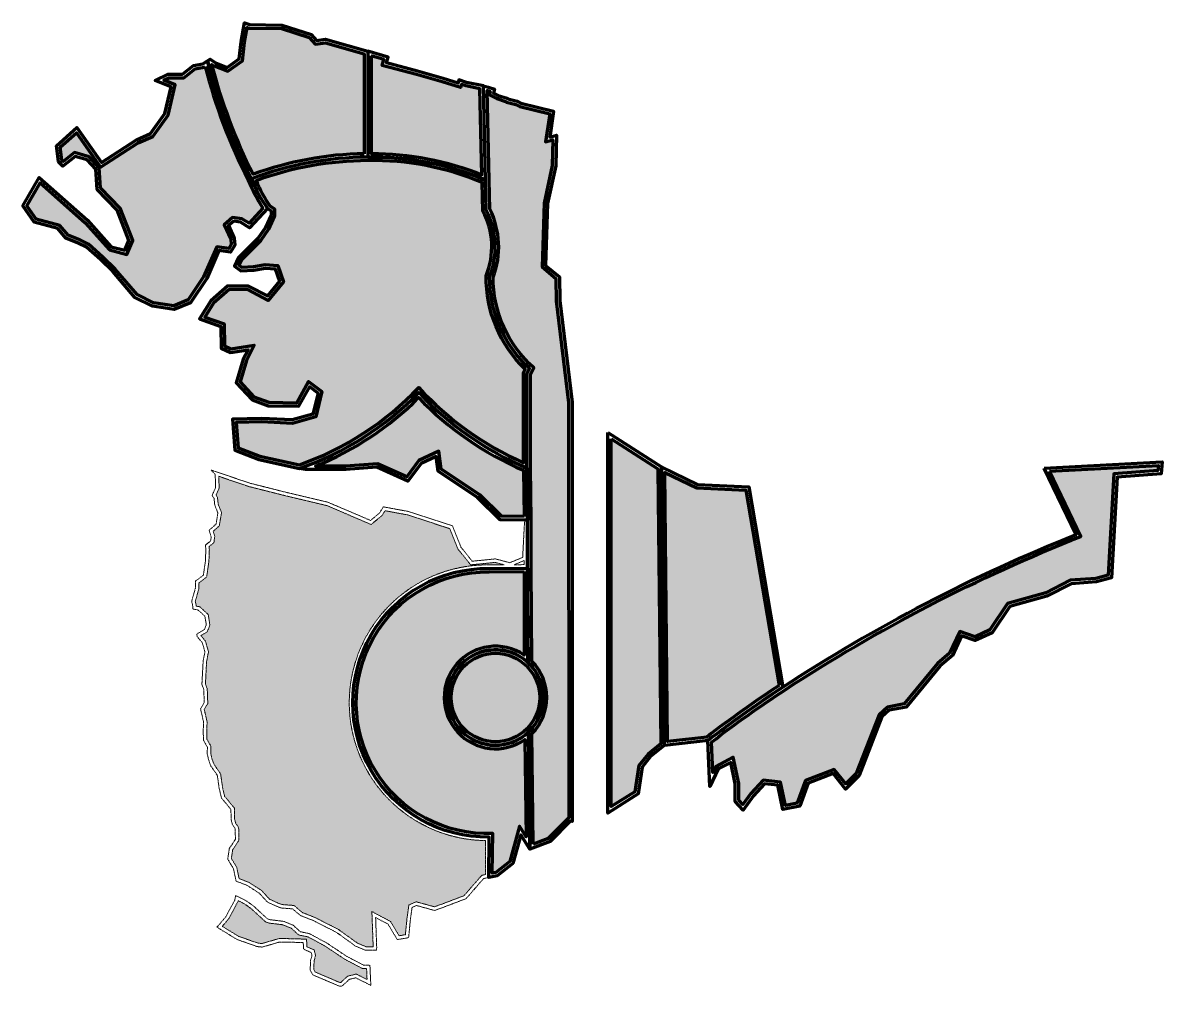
# Model space of a CAD drawing. Header units: millimetres. Extents: x 2242312 to 2245577, y 377443 to 382303.
# Drawn here: x 2242312 to 2245577, y 377443 to 380203 of the extents above; entities that cross this region are included whole.
import ezdxf

# ---------------------------------------------------------------- set-up
doc = ezdxf.new("R2010")
doc.units = ezdxf.units.MM
doc.linetypes.add('g5_484', pattern=[5.1, 2, -0.5, 0.1, -0.5, 2])
for name, color, linetype, lineweight, transparency in [('Ж-3', 3, 'Continuous', 80, 0.7), ('Ж-5', 30, 'Continuous', 80, 0.7), ('Ж_1', 2, 'Continuous', 80, 0.7), ('ОД-7', 240, 'Continuous', 80, 0.7), ('ОД_К', 6, 'Continuous', 80, 0.7), ('П', 172, 'Continuous', 80, 0.7), ('ТА', 29, 'Continuous', 80, 0.7)]:
    doc.layers.add(name, color=color, linetype=linetype, lineweight=lineweight, transparency=transparency)

msp = doc.modelspace()

# ---------------------------------------------------------------- hatches: boundary and pattern name
at = {"layer": 'Ж-3'}
h = msp.add_hatch(color=256, dxfattribs=at)
h.dxf.hatch_style = 1
edge = h.paths.add_edge_path()
edge.add_line((2243310.985542219, 380108.6339375039), (2243310.949024405, 379828.3760973902))
edge.add_arc((2243317.262986057, 379005.3333507784), 823.0669649924962, 67.8024566798482, 90.43953519982881, ccw=False)
edge.add_line((2243628.218580745, 379767.4001765845), (2243622.535608354, 380014.0322292664))
edge.add_line((2243622.535608354, 380014.0322292664), (2243581.646911481, 380022.5940048502))
edge.add_line((2243581.646911481, 380022.5940048502), (2243569.124094293, 380026.6792614555))
edge.add_line((2243569.124094293, 380026.6792614555), (2243566.612751402, 380017.2864435577))
edge.add_line((2243566.612751402, 380017.2864435577), (2243514.287668203, 380033.7472991429))
edge.add_line((2243514.287668203, 380033.7472991429), (2243440.725338028, 380054.5613695165))
edge.add_line((2243440.725338028, 380054.5613695165), (2243342.176605505, 380081.1685270288))
edge.add_line((2243342.176605505, 380081.1685270288), (2243347.114715178, 380097.5642754712))
edge.add_line((2243347.114715178, 380097.5642754712), (2243310.985542219, 380108.6339375039))
h = msp.add_hatch(color=256, dxfattribs=at)
h.dxf.hatch_style = 1
edge = h.paths.add_edge_path()
edge.add_line((2243748.988599424, 378788.5337822101), (2243684.526686796, 378789.5553801972))
edge.add_line((2243684.526686796, 378789.5553801972), (2243622.203970714, 378850.7959033795))
edge.add_line((2243622.203970714, 378850.7959033795), (2243511.783778338, 378924.4028740496))
edge.add_line((2243511.783778338, 378924.4028740496), (2243505.05594239, 378975.6314050664))
edge.add_line((2243505.05594239, 378975.6314050664), (2243447.021328126, 378948.8554624463))
edge.add_line((2243447.021328126, 378948.8554624463), (2243412.498695557, 378902.1279510436))
edge.add_line((2243412.498695557, 378902.1279510436), (2243328.57570198, 378939.8819776052))
edge.add_line((2243328.57570198, 378939.8819776052), (2243237.465595835, 378933.05))
edge.add_line((2243237.465595835, 378933.05), (2243151.244134905, 378933.05))
edge.add_arc((2242817.238414528, 379756.7827616595), 888.8731539854324, 292.0714841274902, 315.0928717189782)
edge.add_arc((2244111.05430134, 379766.674926714), 920.6160833324187, 223.8174762994122, 246.7128953674095)
edge.add_line((2243747.099061256, 378921.0564807789), (2243748.988599424, 378788.5337822101))
h = msp.add_hatch(color=256, dxfattribs=at)
h.dxf.hatch_style = 1
edge = h.paths.add_edge_path()
edge.add_line((2243749.081142271, 378630.795232904), (2243748.996001867, 378391.9158790451))
edge.add_arc((2243666.966448371, 378270.1081680282), 146.8535532764388, 56.04230292236235, 305.0962596531357)
edge.add_line((2243751.400169168, 378149.9544627074), (2243754.891988013, 377870.9856398767))
edge.add_line((2243754.891988013, 377870.9856398767), (2243735.690224492, 377901.1608882834))
edge.add_line((2243735.690224492, 377901.1608882834), (2243708.18695288, 377800.3114699406))
edge.add_line((2243708.18695288, 377800.3114699406), (2243667.838241712, 377768.3743629961))
edge.add_line((2243667.838241712, 377768.3743629961), (2243657.907594819, 377766.4834139192))
edge.add_line((2243657.907594819, 377766.4834139192), (2243659.009844628, 377880.6700900436))
edge.add_arc((2243642.864952187, 378255.1793788097), 374.8571260147629, 89.08197247210228, 272.4684616049472, ccw=False)
edge.add_line((2243648.870882108, 378629.9883884797), (2243749.081142271, 378630.795232904))
at = {"layer": 'Ж-5'}
h = msp.add_hatch(color=256, dxfattribs=at)
h.dxf.hatch_style = 1
edge = h.paths.add_edge_path()
edge.add_arc((2246406.842948354, 375382.9969999), 3500.201416792912, 123.4117706394889, 127.5796642970893)
edge.add_line((2244272.196384178, 378156.9281461557), (2244160.315663221, 378143.8988388722))
edge.add_line((2244160.315663221, 378143.8988388722), (2244152.426620152, 378914.4476165699))
edge.add_line((2244152.426620152, 378914.4476165699), (2244243.558722175, 378870.6981523098))
edge.add_line((2244243.558722175, 378870.6981523098), (2244384.601439277, 378863.9556893707))
edge.add_line((2244384.601439277, 378863.9556893707), (2244479.449209581, 378304.7367785003))
at = {"layer": 'Ж_1'}
h = msp.add_hatch(color=256, dxfattribs=at)
h.dxf.hatch_style = 1
edge = h.paths.add_edge_path()
edge.add_line((2245254.33212752, 378918.3008845859), (2245566.461325794, 378934.4024194207))
edge.add_line((2245566.461325794, 378934.4024194207), (2245565.28059906, 378920.5616782683))
edge.add_line((2245565.28059906, 378920.5616782683), (2245438.506827026, 378911.1513563758))
edge.add_line((2245438.506827026, 378911.1513563758), (2245422.887547364, 378620.7071322))
edge.add_line((2245422.887547364, 378620.7071322), (2245387.510758391, 378611.5526122464))
edge.add_line((2245387.510758391, 378611.5526122464), (2245313.524419229, 378605.8558875318))
edge.add_line((2245313.524419229, 378605.8558875318), (2245243.498130186, 378569.9057501364))
edge.add_line((2245243.498130186, 378569.9057501364), (2245134.433871079, 378539.2858313825))
edge.add_line((2245134.433871079, 378539.2858313825), (2245083.504042592, 378463.820022876))
edge.add_line((2245083.504042592, 378463.820022876), (2245041.055078425, 378444.2382755108))
edge.add_line((2245041.055078425, 378444.2382755108), (2244997.116681491, 378458.8732104733))
edge.add_line((2244997.116681491, 378458.8732104733), (2244968.121184362, 378396.7479194154))
edge.add_line((2244968.121184362, 378396.7479194154), (2244933.624867931, 378367.6948087338))
edge.add_line((2244933.624867931, 378367.6948087338), (2244838.178420133, 378252.0607888651))
edge.add_line((2244838.178420133, 378252.0607888651), (2244790.371353233, 378242.8693931295))
edge.add_line((2244790.371353233, 378242.8693931295), (2244766.002221294, 378220.7059344461))
edge.add_line((2244766.002221294, 378220.7059344461), (2244700.522121493, 378052.3342571168))
edge.add_line((2244700.522121493, 378052.3342571168), (2244670.709677352, 378022.5218129755))
edge.add_line((2244670.709677352, 378022.5218129755), (2244637.572557969, 378064.3772617955))
edge.add_line((2244637.572557969, 378064.3772617955), (2244555.519059033, 378031.983464962))
edge.add_line((2244555.519059033, 378031.983464962), (2244531.635413903, 377967.6873943532))
edge.add_line((2244531.635413903, 377967.6873943532), (2244498.188387964, 377961.2555388403))
edge.add_line((2244498.188387964, 377961.2555388403), (2244483.765599116, 378027.9476721556))
edge.add_line((2244483.765599116, 378027.9476721556), (2244434.263591746, 378032.8886003732))
edge.add_line((2244434.263591746, 378032.8886003732), (2244398.689170584, 377995.2195895521))
edge.add_line((2244398.689170584, 377995.2195895521), (2244375.590247928, 377963.449876927))
edge.add_line((2244375.590247928, 377963.449876927), (2244364.08, 377975.9197398188))
edge.add_line((2244364.08, 377975.9197398188), (2244364.08, 378023.4989840993))
edge.add_line((2244364.08, 378023.4989840993), (2244348.039669519, 378099.1141811533))
edge.add_line((2244348.039669519, 378099.1141811533), (2244297.921190459, 378072.7419786507))
edge.add_line((2244297.921190459, 378072.7419786507), (2244289.585549085, 378055.4218341991))
edge.add_line((2244289.585549085, 378055.4218341991), (2244286.054422194, 378142.3552457158))
edge.add_arc((2246406.842948252, 375382.9970000468), 3480.201416613922, 123.3048919292149, 127.54517202395601, ccw=False)
edge.add_arc((2247082.235167623, 374342.1731970771), 4720.940010982808, 111.597771403373, 123.21940028027291, ccw=False)
edge.add_line((2245344.511971517, 378731.659804986), (2245254.33212752, 378918.3008845859))
h = msp.add_hatch(color=256, dxfattribs=at)
h.dxf.hatch_style = 1
edge = h.paths.add_edge_path()
edge.add_line((2243637.869831805, 377762.6679132891), (2243627.620848081, 377760.7163479458))
edge.add_line((2243627.620848081, 377760.7163479458), (2243576.569903636, 377702.0948034921))
edge.add_line((2243576.569903636, 377702.0948034921), (2243492.285192174, 377670.4821633587))
edge.add_line((2243492.285192174, 377670.4821633587), (2243439.35947742, 377685.0427766644))
edge.add_line((2243439.35947742, 377685.0427766644), (2243418.845389958, 377675.7166665838))
edge.add_line((2243418.845389958, 377675.7166665838), (2243413.590675617, 377638.9454745408))
edge.add_line((2243413.590675617, 377638.9454745408), (2243408.766473777, 377590.7121327654))
edge.add_line((2243408.766473777, 377590.7121327654), (2243390.770476839, 377587.6086047575))
edge.add_line((2243390.770476839, 377587.6086047575), (2243366.175089862, 377628.5978446497))
edge.add_line((2243366.175089862, 377628.5978446497), (2243312.817313708, 377656.941351376))
edge.add_line((2243312.817313708, 377656.941351376), (2243316.527770367, 377556.33))
edge.add_line((2243316.527770367, 377556.33), (2243295.566388192, 377556.33))
edge.add_line((2243295.566388192, 377556.33), (2243270.811234312, 377566.7923191924))
edge.add_line((2243270.811234312, 377566.7923191924), (2243216.758826687, 377605.7378993686))
edge.add_line((2243216.758826687, 377605.7378993686), (2243149.542200845, 377640.098940848))
edge.add_line((2243149.542200845, 377640.098940848), (2243113.704841446, 377653.9758495782))
edge.add_line((2243113.704841446, 377653.9758495782), (2243089.687677918, 377674.3636125724))
edge.add_line((2243089.687677918, 377674.3636125724), (2243054.852935776, 377677.0261406343))
edge.add_line((2243054.852935776, 377677.0261406343), (2243046.054046523, 377680.2333693507))
edge.add_line((2243046.054046523, 377680.2333693507), (2243019.283023344, 377692.5885153599))
edge.add_line((2243019.283023344, 377692.5885153599), (2242996.758430572, 377717.1483450119))
edge.add_line((2242996.758430572, 377717.1483450119), (2242961.542740265, 377739.97352525))
edge.add_line((2242961.542740265, 377739.97352525), (2242932.208798523, 377751.5684196369))
edge.add_line((2242932.208798523, 377751.5684196369), (2242925.566299548, 377783.416509316))
edge.add_line((2242925.566299548, 377783.416509316), (2242910.144652528, 377809.2289611889))
edge.add_line((2242910.144652528, 377809.2289611889), (2242913.870733286, 377833.8178470608))
edge.add_line((2242913.870733286, 377833.8178470608), (2242931.828715981, 377861.2642309295))
edge.add_line((2242931.828715981, 377861.2642309295), (2242931.002717608, 377897.2131166835))
edge.add_line((2242931.002717608, 377897.2131166835), (2242922.17039349, 377910.943950657))
edge.add_line((2242922.17039349, 377910.943950657), (2242919.295775025, 377923.1610791371))
edge.add_line((2242919.295775025, 377923.1610791371), (2242918.925775717, 377953.3269051025))
edge.add_line((2242918.925775717, 377953.3269051025), (2242890.899965504, 377987.0401549653))
edge.add_line((2242890.899965504, 377987.0401549653), (2242885.262474312, 378010.5311953721))
edge.add_line((2242885.262474312, 378010.5311953721), (2242879.455848757, 378050.9889113304))
edge.add_line((2242879.455848757, 378050.9889113304), (2242860.58391418, 378078.4173644897))
edge.add_line((2242860.58391418, 378078.4173644897), (2242854.858291738, 378093.7006482178))
edge.add_line((2242854.858291738, 378093.7006482178), (2242851.154135981, 378109.4500368622))
edge.add_line((2242851.154135981, 378109.4500368622), (2242851.411970289, 378130.6246795006))
edge.add_line((2242851.411970289, 378130.6246795006), (2242840.325293565, 378150.3174523138))
edge.add_line((2242840.325293565, 378150.3174523138), (2242839.389738579, 378173.6083164308))
edge.add_line((2242839.389738579, 378173.6083164308), (2242840.674603647, 378200.0931157421))
edge.add_line((2242840.674603647, 378200.0931157421), (2242832.481287229, 378236.1082067247))
edge.add_line((2242832.481287229, 378236.1082067247), (2242842.547132214, 378253.2106471173))
edge.add_line((2242842.547132214, 378253.2106471173), (2242841.074977342, 378294.6894534449))
edge.add_line((2242841.074977342, 378294.6894534449), (2242835.787359889, 378308.582789578))
edge.add_line((2242835.787359889, 378308.582789578), (2242839.19027968, 378373.1136516334))
edge.add_line((2242839.19027968, 378373.1136516334), (2242844.674593569, 378401.8450669227))
edge.add_line((2242844.674593569, 378401.8450669227), (2242835.448903634, 378432.2595573551))
edge.add_line((2242835.448903634, 378432.2595573551), (2242822.912582738, 378447.2670666859))
edge.add_line((2242822.912582738, 378447.2670666859), (2242840.954664684, 378458.3139142937))
edge.add_line((2242840.954664684, 378458.3139142937), (2242848.691709277, 378477.450677801))
edge.add_line((2242848.691709277, 378477.450677801), (2242843.676589088, 378508.0554487616))
edge.add_line((2242843.676589088, 378508.0554487616), (2242819.529369662, 378530.0883955187))
edge.add_line((2242819.529369662, 378530.0883955187), (2242809.600868885, 378532.0805427523))
edge.add_line((2242809.600868885, 378532.0805427523), (2242809.610258222, 378532.562528706))
edge.add_line((2242809.610258222, 378532.562528706), (2242806.796094027, 378545.9594074453))
edge.add_line((2242806.796094027, 378545.9594074453), (2242817.180440257, 378582.2075692849))
edge.add_line((2242817.180440257, 378582.2075692849), (2242817.41086207, 378598.7321049798))
edge.add_line((2242817.41086207, 378598.7321049798), (2242839.253894795, 378615.2480429412))
edge.add_line((2242839.253894795, 378615.2480429412), (2242845.75174058, 378659.8413207947))
edge.add_line((2242845.75174058, 378659.8413207947), (2242847.045135305, 378692.9522257536))
edge.add_line((2242847.045135305, 378692.9522257536), (2242846.316082318, 378702.3496518616))
edge.add_line((2242846.316082318, 378702.3496518616), (2242860.061908128, 378713.4971813289))
edge.add_line((2242860.061908128, 378713.4971813289), (2242862.626976644, 378731.9535323057))
edge.add_line((2242862.626976644, 378731.9535323057), (2242857.736492438, 378745.9806830348))
edge.add_line((2242857.736492438, 378745.9806830348), (2242875.542877445, 378761.8007335724))
edge.add_line((2242875.542877445, 378761.8007335724), (2242881.899956717, 378799.9312372995))
edge.add_line((2242881.899956717, 378799.9312372995), (2242872.34321534, 378823.36851123))
edge.add_line((2242872.34321534, 378823.36851123), (2242870.436682835, 378843.1461671017))
edge.add_line((2242870.436682835, 378843.1461671017), (2242866.253158462, 378849.8034276261))
edge.add_line((2242866.253158462, 378849.8034276261), (2242875.197282682, 378870.0773627424))
edge.add_line((2242875.197282682, 378870.0773627424), (2242873.962088659, 378903.8850806255))
edge.add_line((2242873.962088659, 378903.8850806255), (2242960.384565579, 378874.5386195094))
edge.add_line((2242960.384565579, 378874.5386195094), (2243000.792446528, 378864.4341256726))
edge.add_line((2243000.792446528, 378864.4341256726), (2243057.562909259, 378849.9687194575))
edge.add_line((2243057.562909259, 378849.9687194575), (2243183.559993772, 378820.1270431095))
edge.add_line((2243183.559993772, 378820.1270431095), (2243310.673354346, 378765.810246514))
edge.add_line((2243310.673354346, 378765.810246514), (2243342.19015304, 378791.8544372219))
edge.add_line((2243342.19015304, 378791.8544372219), (2243350.56417447, 378805.2513653901))
edge.add_line((2243350.56417447, 378805.2513653901), (2243415.485399223, 378793.2678433448))
edge.add_line((2243415.485399223, 378793.2678433448), (2243536.050551804, 378753.7895690918))
edge.add_line((2243536.050551804, 378753.7895690918), (2243559.342270336, 378695.5840689582))
edge.add_line((2243559.342270336, 378695.5840689582), (2243595.917785436, 378650.1709836776))
edge.add_line((2243595.917785436, 378650.1709836776), (2243666.185496338, 378657.1967014368))
edge.add_line((2243666.185496338, 378657.1967014368), (2243691.579083533, 378650.3329024673))
edge.add_line((2243691.579083533, 378650.3329024673), (2243648.947471624, 378649.9896533997))
edge.add_arc((2243642.864952188, 378255.1793788096), 394.8571260147083, 89.11736054909564, 269.4119865048306)
edge.add_line((2243638.812694849, 377860.343046673), (2243637.869831805, 377762.6679132891))
h.paths.add_polyline_path([(2242929.619418654, 377688.1262765325), (2242948.866240858, 377678.4967862072), (2242968.70410856, 377663.7957626454), (2243008.130883653, 377627.4192555674), (2243018.894658342, 377623.7759187038), (2243057.783218737, 377619.0858908946), (2243081.92813687, 377609.0992025957), (2243103.042541825, 377589.8496616704), (2243129.803349266, 377584.3379222014), (2243177.20813189, 377558.9948930541), (2243234.16272672, 377520.8584244978), (2243285.392398162, 377493.8582912656), (2243297.567213697, 377493.718860791), (2243299.001857623, 377462.0045352229), (2243267.977501561, 377477.9026242157), (2243243.049989973, 377471.6674297256), (2243223.428175306, 377453.4513280662), (2243221.386094541, 377453.2663849026), (2243150.662063249, 377483.4256492304), (2243146.052255305, 377491.9780560728), (2243147.301048269, 377515.9462685964), (2243151.309896679, 377530.7635038809), (2243147.312307794, 377547.398631818), (2243130.703137102, 377553.7503895276), (2243126.786246249, 377555.8588435402), (2243125.495840511, 377577.8793784854), (2243062.684555073, 377579.57), (2243046.680701869, 377579.57), (2242997.320177231, 377565.2704895547), (2242986.685887536, 377566.3927399227), (2242930.961664797, 377585.8957360882), (2242884.037604965, 377614.6328678533), (2242902.80276222, 377636.6157449813), (2242929.236546327, 377686.2144504756)])
at = {"layer": 'ОД-7'}
h = msp.add_hatch(color=256, dxfattribs=at)
h.dxf.hatch_style = 1
edge = h.paths.add_edge_path()
edge.add_arc((2242817.23841453, 379756.7827616573), 878.8731539829355, 289.1643145133586, 315.7633619684783)
edge.add_arc((2244111.054301818, 379766.6749272762), 910.6160840656911, 223.1702318254144, 247.1200462205035)
edge.add_line((2243757.005285082, 378927.7047571819), (2243757.040590376, 379198.6570767717))
edge.add_line((2243757.040590376, 379198.6570767717), (2243764.451144878, 379212.4153473564))
edge.add_arc((2244006.569078077, 379473.9451484955), 356.3971527107254, 179.6739046570402, 227.207232905558, ccw=False)
edge.add_arc((2243435.374059865, 379560.7555121253), 230.9298247649434, 338.4610889053907, 387.248887680169)
edge.add_line((2243640.676685258, 379666.4882694556), (2243638.571031322, 379752.2195728442))
edge.add_arc((2243317.262987071, 379005.3333627681), 813.0669530253316, 66.72278047576955, 91.1497941864719)
edge.add_arc((2243306.48216848, 378856.6125325006), 961.639998943477, 90.32975256480019, 110.6379270035656)
edge.add_arc((2243387.27665198, 379926.2014342618), 452.7278150243154, 202.0090023690917, 214.2934919958759)
edge.add_line((2243013.25, 379671.12), (2243024.05, 379664.29))
edge.add_line((2243024.05, 379664.29), (2243023.83, 379652.18))
edge.add_line((2243023.83, 379652.18), (2243007.75, 379616.49))
edge.add_line((2243007.75, 379616.49), (2242985.94, 379584.99))
edge.add_line((2242985.94, 379584.99), (2242929.85, 379528.45))
edge.add_line((2242929.85, 379528.45), (2242919.52, 379505.92))
edge.add_line((2242919.52, 379505.92), (2242937.36, 379492.77))
edge.add_line((2242937.36, 379492.77), (2242974.93, 379494.65))
edge.add_line((2242974.93, 379494.65), (2243007.79, 379500.29))
edge.add_line((2243007.79, 379500.29), (2243035.96, 379498.41))
edge.add_line((2243035.96, 379498.41), (2243048.17, 379462.72))
edge.add_line((2243048.17, 379462.72), (2243013.43, 379420.46))
edge.add_line((2243013.43, 379420.46), (2242958.96, 379448.64))
edge.add_line((2242958.96, 379448.64), (2242899.8, 379449.58))
edge.add_line((2242899.8, 379449.58), (2242850.97, 379406.38))
edge.add_line((2242850.97, 379406.38), (2242819.04, 379354.73))
edge.add_line((2242819.04, 379354.73), (2242880.08, 379333.13))
edge.add_line((2242880.08, 379333.13), (2242881.02, 379271.16))
edge.add_line((2242881.02, 379271.16), (2242907.32, 379258.95))
edge.add_line((2242907.32, 379258.95), (2242958.03, 379266.46))
edge.add_line((2242958.03, 379266.46), (2242943.94, 379239.23))
edge.add_line((2242943.94, 379239.23), (2242924.22, 379171.62))
edge.add_line((2242924.22, 379171.62), (2242969.29, 379122.79))
edge.add_line((2242969.29, 379122.79), (2243015.81, 379105.98))
edge.add_line((2243015.81, 379105.98), (2243103.53, 379104.49))
edge.add_line((2243103.53, 379104.49), (2243134.76, 379160.25))
edge.add_line((2243134.76, 379160.25), (2243158.55, 379142.41))
edge.add_line((2243158.55, 379142.41), (2243143.68, 379082.2))
edge.add_line((2243143.68, 379082.2), (2243084.4, 379065.37))
edge.add_line((2243084.4, 379065.37), (2242997.68, 379069.82))
edge.add_line((2242997.68, 379069.82), (2242913.18, 379067.59))
edge.add_line((2242913.18, 379067.59), (2242919.85, 378978.65))
edge.add_line((2242919.85, 378978.65), (2242988.79, 378951.96))
edge.add_line((2242988.79, 378951.96), (2243105.753485368, 378926.6158659723))
at = {"layer": 'ОД_К'}
h = msp.add_hatch(color=256, dxfattribs=at)
h.dxf.hatch_style = 1
edge = h.paths.add_edge_path()
edge.add_arc((2243306.482168466, 378856.612532646), 971.6399987979986, 90.91600116393575, 110.1092657283387)
edge.add_arc((2244362.25708991, 380469.5543645963), 1556.403666685474, 194.3529640008501, 206.7499769780364, ccw=False)
edge.add_line((2242854.433462585, 380083.7302044493), (2242860.433758311, 380079.6585752064))
edge.add_line((2242860.433758311, 380079.6585752064), (2242899.597866587, 380064.1326768239))
edge.add_line((2242899.597866587, 380064.1326768239), (2242941.855099404, 380094.4081745241))
edge.add_line((2242941.855099404, 380094.4081745241), (2242947.857329492, 380147.2798041802))
edge.add_line((2242947.857329492, 380147.2798041802), (2242955.656192632, 380189.6822230752))
edge.add_line((2242955.656192632, 380189.6822230752), (2242959.815909332, 380188.1701508734))
edge.add_line((2242959.815909332, 380188.1701508734), (2243053.346755859, 380186.5663639862))
edge.add_line((2243053.346755859, 380186.5663639862), (2243133.494346679, 380161.2871440421))
edge.add_line((2243133.494346679, 380161.2871440421), (2243150.075644257, 380142.0737181812))
edge.add_line((2243150.075644257, 380142.0737181812), (2243179.540650485, 380145.8145908647))
edge.add_line((2243179.540650485, 380145.8145908647), (2243290.986316066, 380114.5741687565))
edge.add_line((2243290.986316066, 380114.5741687565), (2243290.948991955, 379828.1283625179))
h = msp.add_hatch(color=256, dxfattribs=at)
h.dxf.hatch_style = 1
edge = h.paths.add_edge_path()
edge.add_arc((2243666.966448371, 378270.1081680283), 126.8535532763554, 0, 360)
at = {"layer": 'П'}
h = msp.add_hatch(color=256, dxfattribs=at)
h.dxf.hatch_style = 1
edge = h.paths.add_edge_path()
edge.add_arc((2244362.257089941, 380469.5543646114), 1576.403666719954, 194.3848468755063, 207.0612359099387)
edge.add_arc((2243387.276651984, 379926.201434261), 462.7278150272078, 202.0640144826871, 213.3080103837803)
edge.add_line((2243000.560859506, 379672.0992370097), (2242960.813262844, 379628.9099845424))
edge.add_line((2242960.813262844, 379628.9099845424), (2242940.276998375, 379641.7511243118))
edge.add_line((2242940.276998375, 379641.7511243118), (2242913.715933554, 379645.5379694711))
edge.add_line((2242913.715933554, 379645.5379694711), (2242889.304220444, 379624.6595306263))
edge.add_line((2242889.304220444, 379624.6595306263), (2242908.709848898, 379583.0678682259))
edge.add_line((2242908.709848898, 379583.0678682259), (2242909.868069533, 379568.0931962692))
edge.add_line((2242909.868069533, 379568.0931962692), (2242902.872341284, 379556.7799723669))
edge.add_line((2242902.872341284, 379556.7799723669), (2242868.301748376, 379561.3990077448))
edge.add_line((2242868.301748376, 379561.3990077448), (2242830.669432906, 379475.5021984543))
edge.add_line((2242830.669432906, 379475.5021984543), (2242786.150237216, 379409.2049254564))
edge.add_line((2242786.150237216, 379409.2049254564), (2242745.322140383, 379392.1048459383))
edge.add_line((2242745.322140383, 379392.1048459383), (2242687.29325475, 379401.1090071075))
edge.add_line((2242687.29325475, 379401.1090071075), (2242640.015240706, 379424.2518290319))
edge.add_line((2242640.015240706, 379424.2518290319), (2242577.666440759, 379497.1642212085))
edge.add_line((2242577.666440759, 379497.1642212085), (2242541.711851556, 379532.0240555104))
edge.add_line((2242541.711851556, 379532.0240555104), (2242500.812555874, 379568.5093139981))
edge.add_line((2242500.812555874, 379568.5093139981), (2242475.596618616, 379581.11194705))
edge.add_line((2242475.596618616, 379581.11194705), (2242442.105395162, 379594.3120401958))
edge.add_line((2242442.105395162, 379594.3120401958), (2242418.480157667, 379622.7782647971))
edge.add_line((2242418.480157667, 379622.7782647971), (2242350.831284191, 379640.8576994119))
edge.add_line((2242350.831284191, 379640.8576994119), (2242324.333841565, 379678.8403816755))
edge.add_line((2242324.333841565, 379678.8403816755), (2242362.29426166, 379744.425901227))
edge.add_line((2242362.29426166, 379744.425901227), (2242491.303112749, 379630.4286845917))
edge.add_line((2242491.303112749, 379630.4286845917), (2242560.643220722, 379552.2789307555))
edge.add_line((2242560.643220722, 379552.2789307555), (2242610.624820482, 379539.7835308156))
edge.add_line((2242610.624820482, 379539.7835308156), (2242627.349150383, 379579.302188527))
edge.add_line((2242627.349150383, 379579.302188527), (2242591.854880827, 379672.0497484833))
edge.add_line((2242591.854880827, 379672.0497484833), (2242535.015838374, 379729.9370118161))
edge.add_line((2242535.015838374, 379729.9370118161), (2242531.806004931, 379787.7837927782))
edge.add_line((2242531.806004931, 379787.7837927782), (2242502.738623927, 379819.3675247267))
edge.add_line((2242502.738623927, 379819.3675247267), (2242460.729815416, 379831.1954847727))
edge.add_line((2242460.729815416, 379831.1954847727), (2242428.246422159, 379805.6008427087))
edge.add_line((2242428.246422159, 379805.6008427087), (2242424.080376537, 379809.7636588385))
edge.add_line((2242424.080376537, 379809.7636588385), (2242419.728778151, 379846.3349130561))
edge.add_line((2242419.728778151, 379846.3349130561), (2242465.936537651, 379888.3275885555))
edge.add_line((2242465.936537651, 379888.3275885555), (2242535.02920064, 379789.5237989794))
edge.add_line((2242535.02920064, 379789.5237989794), (2242643.483609384, 379859.3081201729))
edge.add_line((2242643.483609384, 379859.3081201729), (2242685.379639114, 379877.4487769188))
edge.add_line((2242685.379639114, 379877.4487769188), (2242728.712757032, 379938.8195719989))
edge.add_line((2242728.712757032, 379938.8195719989), (2242749.244211565, 380025.2331745597))
edge.add_line((2242749.244211565, 380025.2331745597), (2242716.687672352, 380038.4249896119))
edge.add_line((2242716.687672352, 380038.4249896119), (2242731.184160997, 380045.48))
edge.add_line((2242731.184160997, 380045.48), (2242774.008028951, 380045.48))
edge.add_line((2242774.008028951, 380045.48), (2242806.102660035, 380071.1577517193))
edge.add_line((2242806.102660035, 380071.1577517193), (2242831.902603141, 380075.6446983464))
edge.add_line((2242831.902603141, 380075.6446983464), (2242835.275414196, 380077.9225446744))
at = {"layer": 'ТА'}
h = msp.add_hatch(color=256, dxfattribs=at)
h.dxf.hatch_style = 1
edge = h.paths.add_edge_path()
edge.add_line((2243775.155559808, 377850.0534933071), (2243771.192714988, 378166.6535815808))
edge.add_arc((2243666.966448372, 378270.1081680284), 146.8535532755484, 315.2128930646714, 404.8127379778188)
edge.add_line((2243771.146424557, 378373.6093693348), (2243769.084749633, 378640.9128827971))
edge.add_line((2243769.084749633, 378640.9128827971), (2243769.133785635, 378778.4937269351))
edge.add_line((2243769.133785635, 378778.4937269351), (2243767.005294371, 378927.7753932345))
edge.add_line((2243767.005294371, 378927.7753932345), (2243767.040261783, 379196.1346152718))
edge.add_line((2243767.040261783, 379196.1346152718), (2243776.970172095, 379214.5702657912))
edge.add_arc((2244006.569078078, 379473.945148496), 346.3971527115313, 179.9781188953953, 228.4847138036398, ccw=False)
edge.add_arc((2243435.374059864, 379560.7555121254), 240.9298247652242, 338.9142463642021, 386.6978319327949)
edge.add_line((2243650.617968085, 379669.0017149928), (2243648.568202796, 379752.457522672))
edge.add_line((2243648.568202796, 379752.457522672), (2243642.646023773, 380009.4707664959))
edge.add_line((2243642.646023773, 380009.4707664959), (2243643.346975003, 380009.3043007788))
edge.add_line((2243643.346975003, 380009.3043007788), (2243652.112105032, 380006.5392287211))
edge.add_line((2243652.112105032, 380006.5392287211), (2243650.031758414, 379996.4561870244))
edge.add_line((2243650.031758414, 379996.4561870244), (2243671.158963223, 379985.9159038304))
edge.add_line((2243671.158963223, 379985.9159038304), (2243695.437169087, 379977.9503628102))
edge.add_line((2243695.437169087, 379977.9503628102), (2243698.04735331, 379975.7305907578))
edge.add_line((2243698.04735331, 379975.7305907578), (2243725.586489074, 379968.7219702896))
edge.add_line((2243725.586489074, 379968.7219702896), (2243736.765754672, 379963.7088467031))
edge.add_line((2243736.765754672, 379963.7088467031), (2243822.396543867, 379942.4955361439))
edge.add_line((2243822.396543867, 379942.4955361439), (2243810.13951445, 379861.6446186028))
edge.add_line((2243810.13951445, 379861.6446186028), (2243831.692013716, 379867.5305295698))
edge.add_line((2243831.692013716, 379867.5305295698), (2243829.827115054, 379794.0551948263))
edge.add_line((2243829.827115054, 379794.0551948263), (2243806.484641703, 379686.2199656876))
edge.add_line((2243806.484641703, 379686.2199656876), (2243800.557165903, 379503.5112037797))
edge.add_line((2243800.557165903, 379503.5112037797), (2243840.25515531, 379470.3491042189))
edge.add_line((2243840.25515531, 379470.3491042189), (2243841.148469552, 379406.4442243358))
edge.add_line((2243841.148469552, 379406.4442243358), (2243876.557568857, 379115.4457092162))
edge.add_line((2243876.557568857, 379115.4457092162), (2243877.052828445, 377925.7754379407))
edge.add_line((2243877.052828445, 377925.7754379407), (2243817.890597584, 377866.6029908434))
edge.add_line((2243817.890597584, 377866.6029908434), (2243775.155559808, 377850.0534933071))
h.paths.add_polyline_path([(2243998.809710983, 379010.9673556642), (2244132.315870894, 378925.162481371), (2244140.381022776, 378137.4125767784), (2244104.086601451, 378108.0459132445), (2244077.413531977, 378075.1989290075), (2244066.469129025, 378000.4040396081), (2243998.809710983, 377957.4379112697)])

# ---------------------------------------------------------------- linework, layer by layer
at = {"layer": 'Ж-3'}
for points in [[(2243300.98730409, 380122.1561608154), (2243300.947703137, 379818.2366052345, -0.1069883861418925), (2243638.571031307, 379752.2195734519), (2243632.35019658, 380022.1940045374), (2243584.23, 380032.27), (2243562.19, 380039.46), (2243559.65, 380029.96), (2243517.15, 380043.33), (2243443.39, 380064.2), (2243354.72, 380088.14), (2243359.56, 380104.21)], [(2243310.985542219, 380108.6339375039), (2243310.949024405, 379828.3760973902, -0.09909535896101905), (2243628.218580745, 379767.4001765845), (2243622.535608354, 380014.0322292664), (2243581.646911481, 380022.5940048502), (2243569.124094293, 380026.6792614555), (2243566.612751402, 380017.2864435577), (2243514.287668203, 380033.7472991429), (2243440.725338028, 380054.5613695165), (2243342.176605505, 380081.1685270288), (2243347.114715178, 380097.5642754712)], [(2243759.133760227, 378778.424221435), (2243750.41, 378778.51), (2243680.37, 378779.62), (2243615.87, 378843), (2243502.46, 378918.6), (2243496.91, 378960.86), (2243453.54, 378940.85), (2243415.75, 378889.7), (2243326.79, 378929.72), (2243237.84, 378923.05), (2243122.21, 378923.05), (2243105.753485368, 378926.6158659724, 0.1165841717864424), (2243446.919966376, 379143.6602909744, 0.1048828454216318), (2243757.005285082, 378927.7047572143)], [(2243748.988599424, 378788.5337822101), (2243684.526686796, 378789.5553801972), (2243622.203970714, 378850.7959033795), (2243511.783778338, 378924.4028740496), (2243505.05594239, 378975.6314050664), (2243447.021328126, 378948.8554624463), (2243412.498695557, 378902.1279510436), (2243328.57570198, 378939.8819776052), (2243237.465595835, 378933.05), (2243151.244134905, 378933.05, 0.1007889732630829), (2243446.784615466, 379129.2741443799, 0.1002337791051575), (2243747.099061256, 378921.0564807789)], [(2243759.084735888, 378640.8761011184), (2243758.988691665, 378371.4037838443, 2.292621439268083), (2243761.13991429, 378170.8093595696), (2243765.331261324, 377835.9537441503), (2243739.39, 377876.7199999983), (2243716.97, 377794.51), (2243672.12, 377759.01), (2243647.790267427, 377754.3772418475), (2243648.909948835, 377870.3697304641, -1.015832436491306), (2243648.909948835, 378639.9890271552)], [(2243749.081142271, 378630.795232904), (2243748.996001867, 378391.9158790451, 1.901773805233188), (2243751.400169168, 378149.9544627074), (2243754.891988013, 377870.9856398767), (2243735.690224492, 377901.1608882834), (2243708.18695288, 377800.3114699406), (2243667.838241712, 377768.3743629961), (2243657.907594819, 377766.4834139192), (2243659.009844628, 377880.6700900436, -1.029998138918008), (2243648.870882108, 378629.9883884797)]]:
    msp.add_lwpolyline(points, format="xyb", close=True, dxfattribs=at)
at = {"layer": 'Ж-5'}
for points in [[(2244490.399908634, 378299.9735176822, 0.01885307157536052), (2244276.104011375, 378147.3156342519), (2244150.43, 378132.68), (2244142.260125294, 378930.6585271192), (2244143.72, 378929.72), (2244246.06, 378880.59), (2244393.115270454, 378873.5601105354)], [(2244479.449209581, 378304.7367785003, 0.01818787190960627), (2244272.196384178, 378156.9281461557), (2244160.315663221, 378143.8988388722), (2244152.426620152, 378914.4476165699), (2244243.558722175, 378870.6981523098), (2244384.601439277, 378863.9556893707)]]:
    msp.add_lwpolyline(points, format="xyb", close=True, dxfattribs=at)
at = {"layer": 'Ж_1'}
for points in [[(2245238.775618367, 378927.5116814098), (2245577.4, 378944.98), (2245574.52, 378911.22), (2245448.02, 378901.83), (2245432.48, 378612.86), (2245389.16, 378601.65), (2245316.3, 378596.04), (2245247.17, 378560.55), (2245140.67, 378530.65), (2245090.23, 378455.91), (2245041.65, 378433.5), (2245002.41, 378446.57), (2244976.25, 378390.52), (2244940.76, 378360.63), (2244843.6, 378242.92), (2244795.02, 378233.58), (2244774.47, 378214.89), (2244709.08, 378046.75), (2244669.84, 378007.51), (2244634.34, 378052.35), (2244563.34, 378024.32), (2244539.05, 377958.93), (2244490.48, 377949.59), (2244475.53, 378018.72), (2244438.16, 378022.45), (2244406.4, 377988.82), (2244376.51, 377947.71), (2244354.08, 377972.01), (2244354.08, 378022.45), (2244341, 378084.11), (2244305.5, 378065.43), (2244281.22, 378014.98), (2244275.852564652, 378147.1218006911, -0.0188758208571927), (2244490.399908655, 378299.9735176955, -0.05018285166336929), (2245330.832296457, 378736.9862045202)], [(2245254.33212752, 378918.3008845859), (2245566.461325794, 378934.4024194207), (2245565.28059906, 378920.5616782683), (2245438.506827026, 378911.1513563758), (2245422.887547364, 378620.7071322), (2245387.510758391, 378611.5526122464), (2245313.524419229, 378605.8558875318), (2245243.498130186, 378569.9057501364), (2245134.433871079, 378539.2858313825), (2245083.504042592, 378463.820022876), (2245041.055078425, 378444.2382755108), (2244997.116681491, 378458.8732104733), (2244968.121184362, 378396.7479194154), (2244933.624867931, 378367.6948087338), (2244838.178420133, 378252.0607888651), (2244790.371353233, 378242.8693931295), (2244766.002221294, 378220.7059344461), (2244700.522121493, 378052.3342571168), (2244670.709677352, 378022.5218129755), (2244637.572557969, 378064.3772617955), (2244555.519059033, 378031.983464962), (2244531.635413903, 377967.6873943532), (2244498.188387964, 377961.2555388403), (2244483.765599116, 378027.9476721556), (2244434.263591746, 378032.8886003732), (2244398.689170584, 377995.2195895521), (2244375.590247928, 377963.449876927), (2244364.08, 377975.9197398188), (2244364.08, 378023.4989840993), (2244348.039669519, 378099.1141811533), (2244297.921190459, 378072.7419786507), (2244289.585549085, 378055.4218341991), (2244286.054422194, 378142.3552457158, -0.01850382363183507), (2244495.884614014, 378291.6118155572, -0.0507524310579029), (2245344.511971517, 378731.659804986)]]:
    msp.add_lwpolyline(points, format="xyb", close=True, dxfattribs=at)
at = {"layer": 'Ж_1', "linetype": 'g5_484', "lineweight": 20}
for points in [[(2243647.790267427, 377754.3772418475), (2243632.89, 377751.54), (2243582.45, 377693.62), (2243492.76, 377659.98), (2243440.2, 377674.44), (2243427.97, 377668.88), (2243423.52, 377637.74), (2243417.96, 377582.15), (2243385.72, 377576.59), (2243359.03, 377621.07), (2243323.45, 377639.97), (2243326.65, 377553.2), (2243325.52, 377546.33), (2243293.54, 377546.33), (2243265.88, 377558.02), (2243211.53, 377597.18), (2243145.45, 377630.96), (2243108.52, 377645.26), (2243085.69, 377664.64), (2243052.72, 377667.16), (2243042.24, 377670.98), (2243013.27, 377684.35), (2242990.25, 377709.45), (2242956.94, 377731.04), (2242923.52, 377744.25), (2242916.12, 377779.73), (2242899.72, 377807.18), (2242904.31, 377837.47), (2242921.76, 377864.14), (2242921.07, 377894.17), (2242912.83, 377906.98), (2242909.31, 377921.94), (2242908.97, 377949.66), (2242881.72, 377982.44), (2242875.43, 378008.65), (2242869.89, 378047.25), (2242851.65, 378073.76), (2242845.27, 378090.79), (2242841.14, 378108.35), (2242841.38, 378128.06), (2242830.43, 378147.51), (2242829.38, 378173.65), (2242830.62, 378199.21), (2242821.85, 378237.76), (2242832.45, 378255.77), (2242831.14, 378292.68), (2242825.69, 378307), (2242829.24, 378374.32), (2242834.39, 378401.3), (2242826.47, 378427.41), (2242812.57, 378444.05), (2242811.1, 378451.76), (2242832.92, 378465.12), (2242838.37, 378478.6), (2242834.37, 378503.01), (2242814.84, 378520.83), (2242799.44, 378523.92), (2242799.59, 378531.62), (2242796.5, 378546.33), (2242807.2, 378583.68), (2242807.48, 378603.76), (2242829.95, 378620.75), (2242835.78, 378660.76), (2242837.03, 378692.76), (2242835.94, 378706.81), (2242850.7, 378718.78), (2242852.39, 378730.94), (2242846.09, 378749.01), (2242866.26, 378766.93), (2242871.57, 378798.78), (2242862.53, 378820.95), (2242860.71, 378839.83), (2242854.96, 378848.98), (2242865.12, 378872.01), (2242863.77, 378908.96), (2242852.57, 378921.71), (2242963.21, 378884.14), (2243003.24, 378874.13), (2243059.95, 378859.68), (2243186.7, 378829.66), (2243309, 378777.4), (2243334.57, 378798.53), (2243345.69, 378816.32), (2243417.96, 378802.98), (2243543.6, 378761.84), (2243568.07, 378700.69), (2243600.31, 378660.66), (2243667.02, 378667.33), (2243708.16, 378656.21), (2243744.85, 378671.77), (2243750.41, 378778.51), (2243759.133760227, 378778.424221435), (2243759.084735888, 378640.8761011184), (2243648.909948835, 378639.9890271552, 1.015832436491306), (2243648.909948835, 377870.3697304641)], [(2243637.869831805, 377762.6679132891), (2243627.620848081, 377760.7163479458), (2243576.569903636, 377702.0948034921), (2243492.285192174, 377670.4821633587), (2243439.35947742, 377685.0427766644), (2243418.845389958, 377675.7166665838), (2243413.590675617, 377638.9454745408), (2243408.766473777, 377590.7121327654), (2243390.770476839, 377587.6086047575), (2243366.175089862, 377628.5978446497), (2243312.817313708, 377656.941351376), (2243316.527770367, 377556.33), (2243295.566388192, 377556.33), (2243270.811234312, 377566.7923191924), (2243216.758826687, 377605.7378993686), (2243149.542200845, 377640.098940848), (2243113.704841446, 377653.9758495782), (2243089.687677918, 377674.3636125724), (2243054.852935776, 377677.0261406343), (2243046.054046523, 377680.2333693507), (2243019.283023344, 377692.5885153599), (2242996.758430572, 377717.1483450119), (2242961.542740265, 377739.97352525), (2242932.208798523, 377751.5684196369), (2242925.566299548, 377783.416509316), (2242910.144652528, 377809.2289611889), (2242913.870733286, 377833.8178470608), (2242931.828715981, 377861.2642309295), (2242931.002717608, 377897.2131166835), (2242922.17039349, 377910.943950657), (2242919.295775025, 377923.1610791371), (2242918.925775717, 377953.3269051025), (2242890.899965504, 377987.0401549653), (2242885.262474312, 378010.5311953721), (2242879.455848757, 378050.9889113304), (2242860.58391418, 378078.4173644897), (2242854.858291738, 378093.7006482178), (2242851.154135981, 378109.4500368622), (2242851.411970289, 378130.6246795006), (2242840.325293565, 378150.3174523138), (2242839.389738579, 378173.6083164308), (2242840.674603647, 378200.0931157421), (2242832.481287229, 378236.1082067247), (2242842.547132214, 378253.2106471173), (2242841.074977342, 378294.6894534449), (2242835.787359889, 378308.582789578), (2242839.19027968, 378373.1136516334), (2242844.674593569, 378401.8450669227), (2242835.448903634, 378432.2595573551), (2242822.912582738, 378447.2670666859), (2242840.954664684, 378458.3139142937), (2242848.691709277, 378477.450677801), (2242843.676589088, 378508.0554487616), (2242819.529369662, 378530.0883955187), (2242809.600868885, 378532.0805427523), (2242809.610258222, 378532.562528706), (2242806.796094027, 378545.9594074453), (2242817.180440257, 378582.2075692849), (2242817.41086207, 378598.7321049798), (2242839.253894795, 378615.2480429412), (2242845.75174058, 378659.8413207947), (2242847.045135305, 378692.9522257536), (2242846.316082318, 378702.3496518616), (2242860.061908128, 378713.4971813289), (2242862.626976644, 378731.9535323057), (2242857.736492438, 378745.9806830348), (2242875.542877445, 378761.8007335724), (2242881.899956717, 378799.9312372995), (2242872.34321534, 378823.36851123), (2242870.436682835, 378843.1461671017), (2242866.253158462, 378849.8034276261), (2242875.197282682, 378870.0773627424), (2242873.962088659, 378903.8850806255), (2242960.384565579, 378874.5386195094), (2243000.792446528, 378864.4341256726), (2243057.562909259, 378849.9687194575), (2243183.559993772, 378820.1270431095), (2243310.673354346, 378765.810246514), (2243342.19015304, 378791.8544372219), (2243350.56417447, 378805.2513653901), (2243415.485399223, 378793.2678433448), (2243536.050551804, 378753.7895690918), (2243559.342270336, 378695.5840689582), (2243595.917785436, 378650.1709836776), (2243666.185496338, 378657.1967014368), (2243691.579083533, 378650.3329024673), (2243648.947471624, 378649.9896533997, 1.002574407438422), (2243638.812694849, 377860.343046673)]]:
    msp.add_lwpolyline(points, format="xyb", close=True, dxfattribs=at)
for points in [[(2243749.088270841, 378650.7959385582), (2243720.462883848, 378650.5654608222), (2243749.092516172, 378662.7071091994)], [(2242922.46, 377702.89), (2242954.12, 377687.05), (2242975.09, 377671.51), (2243013.35, 377636.21), (2243021.12, 377633.58), (2243060.34, 377628.85), (2243087.37, 377617.67), (2243107.75, 377599.09), (2243133.24, 377593.84), (2243182.36, 377567.58), (2243239.29, 377529.46), (2243287.92, 377503.83), (2243307.13, 377503.61), (2243309.77, 377445.25), (2243266.76, 377467.29), (2243247.97, 377462.59), (2243227.73, 377443.8), (2243219.78, 377443.08), (2243143.52, 377475.6), (2243135.92, 377489.7), (2243137.37, 377517.53), (2243140.99, 377530.91), (2243138.82, 377539.94), (2243126.53, 377544.64), (2243117.13, 377549.7), (2243116.05, 377568.13), (2243062.55, 377569.57), (2243048.1, 377569.57), (2242998.22, 377555.12), (2242984.48, 377556.57), (2242926.65, 377576.81), (2242868.83, 377612.22), (2242894.49, 377642.28), (2242919.72, 377689.62), (2242921.23, 377697.16)], [(2242929.619418654, 377688.1262765325), (2242948.866240858, 377678.4967862072), (2242968.70410856, 377663.7957626454), (2243008.130883653, 377627.4192555674), (2243018.894658342, 377623.7759187038), (2243057.783218737, 377619.0858908946), (2243081.92813687, 377609.0992025957), (2243103.042541825, 377589.8496616704), (2243129.803349266, 377584.3379222014), (2243177.20813189, 377558.9948930541), (2243234.16272672, 377520.8584244978), (2243285.392398162, 377493.8582912656), (2243297.567213697, 377493.718860791), (2243299.001857623, 377462.0045352229), (2243267.977501561, 377477.9026242157), (2243243.049989973, 377471.6674297256), (2243223.428175306, 377453.4513280662), (2243221.386094541, 377453.2663849026), (2243150.662063249, 377483.4256492304), (2243146.052255305, 377491.9780560728), (2243147.301048269, 377515.9462685964), (2243151.309896679, 377530.7635038809), (2243147.312307794, 377547.398631818), (2243130.703137102, 377553.7503895276), (2243126.786246249, 377555.8588435402), (2243125.495840511, 377577.8793784854), (2243062.684555073, 377579.57), (2243046.680701869, 377579.57), (2242997.320177231, 377565.2704895547), (2242986.685887536, 377566.3927399227), (2242930.961664797, 377585.8957360882), (2242884.037604965, 377614.6328678533), (2242902.80276222, 377636.6157449813), (2242929.236546327, 377686.2144504756)]]:
    msp.add_lwpolyline(points, close=True, dxfattribs=at)
at = {"layer": 'ОД-7'}
for points in [[(2243105.753485368, 378926.6158659723, 0.1165841717867663), (2243446.919966376, 379143.6602909745, 0.1048828453406116), (2243757.005285082, 378927.7047571819), (2243757.040590376, 379198.6570767717), (2243764.451144878, 379212.4153473564, -0.210429241919328), (2243650.177697641, 379475.9735496324, 0.2161519270538481), (2243640.676685258, 379666.4882694556), (2243638.571031322, 379752.2195728442, 0.1069883877917759), (2243300.947703146, 379818.2366052346, 0.08884378084064477), (2242967.541383463, 379756.5406584198, 0.05365259045152808), (2243013.25, 379671.12), (2243024.05, 379664.29), (2243023.83, 379652.18), (2243007.75, 379616.49), (2242985.94, 379584.99), (2242929.85, 379528.45), (2242919.52, 379505.92), (2242937.36, 379492.77), (2242974.93, 379494.65), (2243007.79, 379500.29), (2243035.96, 379498.41), (2243048.17, 379462.72), (2243013.43, 379420.46), (2242958.96, 379448.64), (2242899.8, 379449.58), (2242850.97, 379406.38), (2242819.04, 379354.73), (2242880.08, 379333.13), (2242881.02, 379271.16), (2242907.32, 379258.95), (2242958.03, 379266.46), (2242943.94, 379239.23), (2242924.22, 379171.62), (2242969.29, 379122.79), (2243015.81, 379105.98), (2243103.53, 379104.49), (2243134.76, 379160.25), (2243158.55, 379142.41), (2243143.68, 379082.2), (2243084.4, 379065.37), (2242997.68, 379069.82), (2242913.18, 379067.59), (2242919.85, 378978.65), (2242988.79, 378951.96)], [(2243105.11646377, 378936.9859658121, 0.1188377780690261), (2243447.05396188, 379158.2237135864, 0.1035931446070051), (2243747.007267009, 378942.9158075544), (2243747.04091897, 379201.1795382715), (2243752.014603314, 379210.4135699467, -0.2062571059209518), (2243640.193670816, 379477.9369487455, 0.221024133890394), (2243630.736687091, 379663.9225192261), (2243628.732112105, 379745.5384121917, 0.1049968300468837), (2243301.076852099, 379808.2371802183, 0.08611931657980933), (2242980.78428315, 379750.782301102, 0.04665441007156153), (2243020.355163584, 379678.4585442552), (2243034.150554414, 379669.7342369058), (2243033.791043818, 379649.9448126955), (2243016.491913596, 379611.5489198103), (2242993.659951261, 379578.5729081841), (2242938.199942173, 379522.6679534006), (2242931.999401425, 379509.1444119632), (2242940.422401387, 379502.9357544802), (2242973.830342099, 379504.6074853436), (2243007.269883343, 379510.3469562083), (2243043.267114256, 379507.9445851001), (2243059.437292777, 379460.6789281456), (2243016.018711529, 379407.8617363345), (2242956.451854995, 379438.6785899625), (2242903.520343022, 379439.5196248046), (2242858.70050208, 379399.8674206535), (2242834.06692547, 379360.0201224421), (2242889.973351142, 379340.2367214836), (2242890.92365738, 379277.5872772814), (2242908.815970873, 379269.2806176711), (2242975.8888692, 379279.2139141895), (2242953.267940049, 379235.4972427341), (2242935.403130009, 379174.2477596308), (2242974.98331711, 379131.3655644652), (2243017.64352991, 379115.9502984039), (2243097.725195969, 379114.5900421063), (2243131.618457513, 379175.1051962437), (2243169.845479408, 379146.4389469535), (2243151.99626642, 379074.1658390809), (2243085.539691124, 379055.2983599609), (2242997.555483376, 379059.813232245), (2242923.936996627, 379057.8704011746), (2242929.349710946, 378985.6954669064), (2242991.671521697, 378961.5676872582)]]:
    msp.add_lwpolyline(points, format="xyb", close=True, dxfattribs=at)
at = {"layer": 'ОД_К'}
for points in [[(2243300.947703136, 379818.2366052345, 0.08884378085146799), (2242967.541383465, 379756.5406584153, -0.05771327732978151), (2242841.493696184, 380094.1890128254), (2242849.18, 380099.38), (2242865.14, 380088.55), (2242898.21, 380075.44), (2242932.42, 380099.95), (2242937.96, 380148.75), (2242947.96, 380203.12), (2242961.66, 380198.14), (2243054.97, 380196.54), (2243139.21, 380169.97), (2243154.14, 380152.67), (2243180.29, 380155.99), (2243300.98730409, 380122.1561608154)], [(2243290.948991955, 379828.1283625179, 0.08394275012914004), (2242972.42110663, 379769.0200590448, -0.05414499252246576), (2242854.433462585, 380083.7302044493), (2242860.433758311, 380079.6585752064), (2242899.597866587, 380064.1326768239), (2242941.855099404, 380094.4081745241), (2242947.857329492, 380147.2798041802), (2242955.656192632, 380189.6822230752), (2242959.815909332, 380188.1701508734), (2243053.346755859, 380186.5663639862), (2243133.494346679, 380161.2871440421), (2243150.075644257, 380142.0737181812), (2243179.540650485, 380145.8145908647), (2243290.986316066, 380114.5741687565)]]:
    msp.add_lwpolyline(points, format="xyb", close=True, dxfattribs=at)
for radius in [136.8535532763554, 126.8535532763554]:
    msp.add_circle((2243666.966448371, 378270.1081680283), radius, dxfattribs=at)
at = {"layer": 'П'}
for points in [[(2242841.493696183, 380094.1890128251, 0.05771327732848742), (2242967.541383465, 379756.5406584153, 0.05365259044859893), (2243013.25, 379671.1199999998), (2242962.55, 379616.03), (2242936.77, 379632.15), (2242916.78, 379635), (2242901.58, 379622), (2242918.54, 379585.65), (2242920.09, 379565.61), (2242907.97, 379546.01), (2242874.44, 379550.49), (2242839.47, 379470.67), (2242792.78, 379401.14), (2242746.58, 379381.79), (2242684.26, 379391.46), (2242633.76, 379416.18), (2242570.37, 379490.31), (2242534.9, 379524.7), (2242495.15, 379560.16), (2242471.52, 379571.97), (2242436.05, 379585.95), (2242412.82, 379613.94), (2242344.72, 379632.14), (2242312.49, 379678.34), (2242359.76, 379760.01), (2242498.38, 379637.52), (2242566.07, 379561.23), (2242604.75, 379551.56), (2242616.57, 379579.49), (2242583.26, 379666.53), (2242525.24, 379725.62), (2242522.02, 379783.65), (2242497.3, 379810.51), (2242462.92, 379820.19), (2242427.46, 379792.25), (2242414.56, 379805.14), (2242409.19, 379850.27), (2242467.62, 379903.37), (2242537.71, 379803.14), (2242638.76, 379868.16), (2242678.83, 379885.51), (2242719.43, 379943.01), (2242737.53, 380019.19), (2242692.12, 380037.59), (2242728.88, 380055.48), (2242770.5, 380055.48), (2242801.86, 380080.57), (2242828.08, 380085.13)], [(2242835.275414196, 380077.9225446744, 0.05536765558195409), (2242958.436828017, 379752.3813083275, 0.04910058875254385), (2243000.560859506, 379672.0992370097), (2242960.813262844, 379628.9099845424), (2242940.276998375, 379641.7511243118), (2242913.715933554, 379645.5379694711), (2242889.304220444, 379624.6595306263), (2242908.709848898, 379583.0678682259), (2242909.868069533, 379568.0931962692), (2242902.872341284, 379556.7799723669), (2242868.301748376, 379561.3990077448), (2242830.669432906, 379475.5021984543), (2242786.150237216, 379409.2049254564), (2242745.322140383, 379392.1048459383), (2242687.29325475, 379401.1090071075), (2242640.015240706, 379424.2518290319), (2242577.666440759, 379497.1642212085), (2242541.711851556, 379532.0240555104), (2242500.812555874, 379568.5093139981), (2242475.596618616, 379581.11194705), (2242442.105395162, 379594.3120401958), (2242418.480157667, 379622.7782647971), (2242350.831284191, 379640.8576994119), (2242324.333841565, 379678.8403816755), (2242362.29426166, 379744.425901227), (2242491.303112749, 379630.4286845917), (2242560.643220722, 379552.2789307555), (2242610.624820482, 379539.7835308156), (2242627.349150383, 379579.302188527), (2242591.854880827, 379672.0497484833), (2242535.015838374, 379729.9370118161), (2242531.806004931, 379787.7837927782), (2242502.738623927, 379819.3675247267), (2242460.729815416, 379831.1954847727), (2242428.246422159, 379805.6008427087), (2242424.080376537, 379809.7636588385), (2242419.728778151, 379846.3349130561), (2242465.936537651, 379888.3275885555), (2242535.02920064, 379789.5237989794), (2242643.483609384, 379859.3081201729), (2242685.379639114, 379877.4487769188), (2242728.712757032, 379938.8195719989), (2242749.244211565, 380025.2331745597), (2242716.687672352, 380038.4249896119), (2242731.184160997, 380045.48), (2242774.008028951, 380045.48), (2242806.102660035, 380071.1577517193), (2242831.902603141, 380075.6446983464)]]:
    msp.add_lwpolyline(points, format="xyb", close=True, dxfattribs=at)
at = {"layer": 'ТА'}
for points in [[(2243765.55, 377835.61), (2243765.331261324, 377835.9537441503), (2243761.13991429, 378170.8093595697, 0.4296986216546714), (2243761.178824322, 378369.3700603234), (2243759.084735888, 378640.8761011184), (2243759.133760227, 378778.424221435), (2243757.005285082, 378927.7047572142), (2243757.040590376, 379198.6570767717), (2243764.451144878, 379212.4153473562, -0.2104292419188267), (2243650.177697641, 379475.9735496324, 0.2161519270535942), (2243640.676685258, 379666.4882694557), (2243638.571031315, 379752.2195731479), (2243632.35019658, 380022.1940045374), (2243646.01, 380018.95), (2243663.73, 380013.36), (2243661.38, 380001.97), (2243674.97, 379995.19), (2243700.42, 379986.84), (2243702.76, 379984.85), (2243728.89, 379978.2), (2243740.04, 379973.2), (2243833.65, 379950.01), (2243822.33, 379875.34), (2243842.03, 379880.72), (2243839.8, 379792.86), (2243816.45, 379684.99), (2243810.71, 379508.06), (2243850.19, 379475.08), (2243851.14, 379407.12), (2243886.557316511, 379116.0539543611), (2243887.057309247, 377915.0141193657), (2243881.38, 377915.9599999989), (2243823.47, 377858.04), (2243765.55, 377835.61)], [(2243775.155559808, 377850.0534933071), (2243771.192714988, 378166.6535815808, 0.4121694654195829), (2243771.146424557, 378373.6093693348), (2243769.084749633, 378640.9128827971), (2243769.133785635, 378778.4937269351), (2243767.005294371, 378927.7753932345), (2243767.040261783, 379196.1346152718), (2243776.970172095, 379214.5702657912, -0.2148679569097133), (2243660.171950626, 379474.0774366368, 0.2115698102160466), (2243650.617968085, 379669.0017149928), (2243648.568202796, 379752.457522672), (2243642.646023773, 380009.4707664959), (2243643.346975003, 380009.3043007788), (2243652.112105032, 380006.5392287211), (2243650.031758414, 379996.4561870244), (2243671.158963223, 379985.9159038304), (2243695.437169087, 379977.9503628102), (2243698.04735331, 379975.7305907578), (2243725.586489074, 379968.7219702896), (2243736.765754672, 379963.7088467031), (2243822.396543867, 379942.4955361439), (2243810.13951445, 379861.6446186028), (2243831.692013716, 379867.5305295698), (2243829.827115054, 379794.0551948263), (2243806.484641703, 379686.2199656876), (2243800.557165903, 379503.5112037797), (2243840.25515531, 379470.3491042189), (2243841.148469552, 379406.4442243358), (2243876.557568857, 379115.4457092162), (2243877.052828445, 377925.7754379407), (2243817.890597584, 377866.6029908434)]]:
    msp.add_lwpolyline(points, format="xyb", close=True, dxfattribs=at)
for points in [[(2243988.809710983, 379029.2816432288), (2244142.260125294, 378930.6585271192), (2244150.43, 378132.68), (2244111.19, 378100.93), (2244086.91, 378071.03), (2244075.7, 377994.42), (2243988.809710983, 377939.2415870412)], [(2243998.809710983, 379010.9673556642), (2244132.315870894, 378925.162481371), (2244140.381022776, 378137.4125767784), (2244104.086601451, 378108.0459132445), (2244077.413531977, 378075.1989290075), (2244066.469129025, 378000.4040396081), (2243998.809710983, 377957.4379112697)]]:
    msp.add_lwpolyline(points, close=True, dxfattribs=at)

doc.saveas('drawing.dxf')
